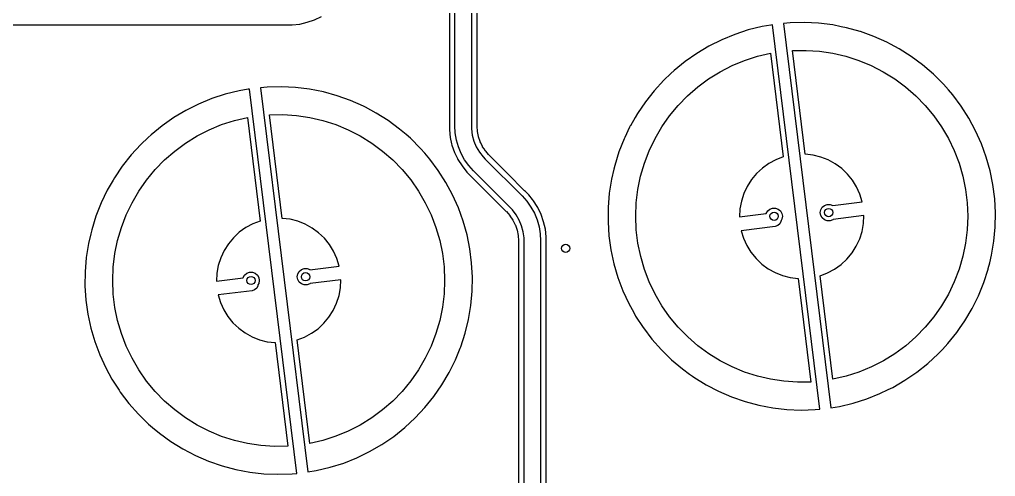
# Model space of a CAD drawing. Extents: x -114 to 114, y -62 to 23.
# Drawn here: x 17.3 to 52.58, y -20.79 to -4.27 of the extents above; entities that cross this region are included whole.
import ezdxf

# ---------------------------------------------------------------- set-up
doc = ezdxf.new("R2010")
doc.units = 0
doc.layers.add('BLACK', color=7, linetype='CONTINUOUS')

msp = doc.modelspace()

# ---------------------------------------------------------------- linework, layer by layer
at = {"layer": 'BLACK', "linetype": 'CONTINUOUS'}
for p, q in [((33.6403, 1.53797), (33.6403, -8.11352)), ((33.0403, -8.11352), (33.0403, 0.81371)), ((32.8398, 0.090653), (32.8398, -8.15088)), ((33.8408, -8.04763), (33.8408, -1.92718)), ((27.9703, -4.27583), (28.2233, -4.15397)), ((9.11823, -4.46253), (27.0494, -4.46253)), ((27.0494, -4.46253), (27.0497, -4.46251)), ((27.0497, -4.46251), (27.1523, -4.46252)), ((27.1523, -4.46252), (27.4314, -4.43107)), ((27.4314, -4.43107), (27.7052, -4.36858)), ((27.7052, -4.36858), (27.9703, -4.27583)), ((44.1455, -4.52431), (43.6472, -4.64763)), ((44.4668, -4.46938), (44.1455, -4.52431)), ((44.5266, -4.45917), (44.4668, -4.46938)), ((46.2325, -18.353), (44.5266, -4.45917)), ((45.1625, -4.3886), (44.9237, -4.4116)), ((44.9237, -4.4116), (46.6293, -18.3022)), ((45.6758, -4.37695), (45.1625, -4.3886)), ((45.1625, -4.3886), (45.1625, -4.3886)), ((45.1625, -4.3886), (45.1625, -4.3886)), ((46.1885, -4.40293), (45.6758, -4.37695)), ((45.6758, -4.37695), (45.6758, -4.37695)), ((45.6758, -4.37695), (45.6758, -4.37695)), ((46.6979, -4.46638), (46.1885, -4.40293)), ((46.6979, -4.46638), (46.6979, -4.46638)), ((46.6979, -4.46638), (46.6979, -4.46638)), ((46.6979, -4.46638), (46.6979, -4.46638)), ((47.007, -4.52814), (46.6979, -4.46638)), ((47.2014, -4.56698), (47.007, -4.52814)), ((47.696, -4.70416), (47.2014, -4.56698)), ((47.2014, -4.56698), (47.2014, -4.56698)), ((47.2014, -4.56698), (47.2014, -4.56698)), ((43.1592, -4.80712), (42.6842, -5.00193)), ((43.6472, -4.64763), (43.1592, -4.80712)), ((47.6961, -4.70417), (47.696, -4.70416)), ((47.696, -4.70416), (47.696, -4.70416)), ((47.699, -4.70524), (47.6961, -4.70417)), ((47.6961, -4.70417), (47.6961, -4.70417)), ((48.1794, -4.87722), (47.699, -4.70524)), ((48.6487, -5.08521), (48.1794, -4.87722)), ((42.2248, -5.231), (41.7834, -5.49308)), ((42.6842, -5.00193), (42.2248, -5.23099)), ((42.2248, -5.23099), (42.2248, -5.231)), ((48.7831, -5.15695), (48.6487, -5.08521)), ((48.6487, -5.08521), (48.6487, -5.08521)), ((48.6487, -5.08521), (48.6487, -5.08521)), ((49.1016, -5.32701), (48.7831, -5.15695)), ((41.7834, -5.49309), (41.3623, -5.78681)), ((41.7834, -5.49308), (41.7834, -5.49309)), ((43.5122, -5.74802), (43.9765, -5.59886)), ((43.9765, -5.59886), (44.4514, -5.4879)), ((44.4514, -5.4879), (44.9111, -9.23227)), ((45.2454, -5.3904), (45.733, -5.38318)), ((45.7052, -9.13478), (45.2454, -5.3904)), ((45.733, -5.38318), (46.2196, -5.41559)), ((46.2196, -5.41559), (46.702, -5.4874)), ((46.702, -5.4874), (47.1769, -5.59815)), ((47.1769, -5.59815), (47.6413, -5.74711)), ((49.1016, -5.32702), (49.1016, -5.32701)), ((49.5355, -5.60134), (49.1016, -5.32702)), ((49.9482, -5.9067), (49.5355, -5.60134)), ((41.3623, -5.78681), (40.9639, -6.11057)), ((42.6275, -6.15675), (43.0615, -5.93439)), ((43.0615, -5.93439), (43.5122, -5.74802)), ((47.6413, -5.74711), (48.092, -5.93328)), ((48.092, -5.93328), (48.5262, -6.15545)), ((49.9482, -5.90671), (49.9482, -5.9067)), ((49.9482, -5.9067), (49.9482, -5.9067)), ((50.1848, -6.11021), (49.9482, -5.90671)), ((40.8489, -6.21898), (40.5903, -6.46266)), ((40.9639, -6.11057), (40.8489, -6.21898)), ((42.213, -6.41362), (42.6275, -6.15675)), ((48.5262, -6.15545), (48.9408, -6.41214)), ((50.3374, -6.24147), (50.1848, -6.11021)), ((50.701, -6.60384), (50.3374, -6.24147)), ((50.3374, -6.24147), (50.3374, -6.24147)), ((26.7678, -6.69857), (26.2545, -6.71021)), ((27.2805, -6.72454), (26.7678, -6.69857)), ((26.7678, -6.69857), (26.7678, -6.69857)), ((26.7678, -6.69857), (26.7678, -6.69857)), ((40.5903, -6.46268), (40.2435, -6.84115)), ((40.5903, -6.46266), (40.5903, -6.46267)), ((40.5903, -6.46267), (40.5903, -6.46267)), ((40.5903, -6.46267), (40.5903, -6.46268)), ((41.8206, -6.70331), (42.213, -6.41362)), ((48.9408, -6.41214), (49.3333, -6.70166)), ((49.3333, -6.70166), (49.7009, -7.02209)), ((50.7011, -6.60385), (50.701, -6.60384)), ((50.8833, -6.81428), (50.7011, -6.60385)), ((24.7392, -6.96924), (24.2512, -7.12873)), ((25.2375, -6.84592), (24.7392, -6.96924)), ((25.565, -6.78993), (25.2375, -6.84592)), ((25.6186, -6.78078), (25.565, -6.78993)), ((27.3245, -20.6747), (25.6186, -6.78078)), ((26.2545, -6.71021), (26.0157, -6.73321)), ((26.0157, -6.73321), (27.7213, -20.6238)), ((26.2545, -6.71021), (26.2545, -6.71021)), ((26.2545, -6.71021), (26.2545, -6.71021)), ((27.7899, -6.78799), (27.2805, -6.72454)), ((28.2934, -6.88859), (27.7899, -6.78799)), ((27.7899, -6.78799), (27.7899, -6.78799)), ((27.7899, -6.78799), (27.7899, -6.78799)), ((27.7899, -6.78799), (27.7899, -6.78799)), ((28.788, -7.02577), (28.2934, -6.88859)), ((28.2934, -6.88859), (28.2934, -6.88859)), ((28.2934, -6.88859), (28.2934, -6.88859)), ((29.2714, -7.19883), (28.788, -7.02577)), ((28.788, -7.02577), (28.788, -7.02577)), ((40.2435, -6.84115), (39.9253, -7.24405)), ((40.2435, -6.84115), (40.2435, -6.84115)), ((41.1129, -7.37328), (41.4532, -7.02391)), ((41.4532, -7.02391), (41.8206, -6.70331)), ((49.7009, -7.02209), (50.0413, -7.37132)), ((51.0372, -6.99188), (50.8833, -6.81428)), ((51.344, -7.40348), (51.0372, -6.99188)), ((23.7762, -7.32354), (23.3168, -7.5526)), ((24.2512, -7.12873), (23.7762, -7.32354)), ((29.7407, -7.40682), (29.2714, -7.19883)), ((29.8066, -7.44198), (29.7407, -7.40682)), ((29.7407, -7.40682), (29.7407, -7.40682)), ((29.7407, -7.40682), (29.7407, -7.40682)), ((39.9253, -7.24406), (39.6375, -7.66914)), ((39.9253, -7.24405), (39.9253, -7.24406)), ((40.8022, -7.74914), (41.1129, -7.37328)), ((50.0413, -7.37132), (50.3522, -7.74703)), ((51.6198, -7.83646), (51.344, -7.40348)), ((23.3168, -7.55261), (22.8754, -7.81469)), ((23.3168, -7.5526), (23.3168, -7.55261)), ((26.3374, -7.71201), (26.825, -7.70479)), ((26.7972, -11.4564), (26.3374, -7.71201)), ((26.825, -7.70479), (27.3116, -7.7372)), ((27.3116, -7.7372), (27.794, -7.80901)), ((30.1936, -7.64863), (29.8066, -7.44198)), ((30.6275, -7.92295), (30.1936, -7.64863)), ((30.1936, -7.64863), (30.1936, -7.64863)), ((39.6375, -7.66914), (39.5538, -7.8147)), ((40.523, -8.14899), (40.8022, -7.74914)), ((50.3522, -7.74703), (50.6316, -8.14676)), ((22.4543, -8.10842), (22.0559, -8.43219)), ((22.8754, -7.8147), (22.4543, -8.10842)), ((22.8754, -7.81469), (22.8754, -7.8147)), ((24.1535, -8.256), (24.6042, -8.06963)), ((24.6042, -8.06963), (25.0685, -7.92047)), ((25.0685, -7.92047), (25.5434, -7.80951)), ((25.5434, -7.80951), (26.0031, -11.5539)), ((27.794, -7.80901), (28.2689, -7.91976)), ((28.2689, -7.91976), (28.7333, -8.06872)), ((28.7333, -8.06872), (29.184, -8.25489)), ((31.0402, -8.22831), (30.6275, -7.92295)), ((33.0404, -8.11366), (33.0403, -8.11352)), ((33.0548, -8.37103), (33.0404, -8.11366)), ((33.6403, -8.11352), (33.6403, -8.11352)), ((33.6403, -8.11352), (33.6404, -8.11352)), ((33.6404, -8.11352), (33.6403, -8.22494)), ((33.8408, -8.08576), (33.8408, -8.04763)), ((33.8408, -8.04763), (33.8408, -8.04763)), ((33.8408, -8.11161), (33.8408, -8.08576)), ((33.8409, -8.11485), (33.8408, -8.11161)), ((39.3816, -8.11419), (39.3578, -8.16368)), ((39.3849, -8.10842), (39.3816, -8.11419)), ((39.5538, -7.8147), (39.3849, -8.10842)), ((51.8632, -8.28847), (51.6198, -7.83646)), ((22.0559, -8.43219), (21.9535, -8.52867)), ((23.7195, -8.47836), (24.1535, -8.256)), ((29.184, -8.25489), (29.6182, -8.47706)), ((31.0402, -8.22832), (31.0402, -8.22831)), ((31.2752, -8.43044), (31.0402, -8.22832)), ((31.0402, -8.22832), (31.0402, -8.22832)), ((31.4294, -8.56308), (31.2752, -8.43044)), ((32.8398, -8.15088), (32.8398, -8.15139)), ((32.8398, -8.15139), (32.8398, -8.25394)), ((32.8398, -8.25394), (32.8713, -8.53302)), ((33.098, -8.62531), (33.0548, -8.37103)), ((33.6403, -8.22494), (33.6694, -8.44588)), ((33.6694, -8.44588), (33.7271, -8.66114)), ((33.843, -8.14664), (33.8409, -8.11485)), ((33.8527, -8.29462), (33.843, -8.14664)), ((33.8535, -8.306), (33.8527, -8.29462)), ((33.8543, -8.31242), (33.8535, -8.306)), ((33.8913, -8.49845), (33.8543, -8.31242)), ((39.3578, -8.16368), (39.18, -8.53302)), ((40.2772, -8.57019), (40.523, -8.14899)), ((50.6316, -8.14676), (50.8775, -8.56786)), ((52.0728, -8.75709), (51.8632, -8.28847)), ((21.6823, -8.78429), (21.3355, -9.16276)), ((21.9535, -8.52867), (21.6823, -8.78427)), ((21.6823, -8.78427), (21.6823, -8.78428)), ((21.6823, -8.78428), (21.6823, -8.78428)), ((21.6823, -8.78428), (21.6823, -8.78429)), ((22.9126, -9.02492), (23.305, -8.73523)), ((23.305, -8.73523), (23.7195, -8.47836)), ((29.6182, -8.47706), (30.0328, -8.73375)), ((30.0328, -8.73375), (30.4253, -9.02327)), ((31.793, -8.92545), (31.4294, -8.56308)), ((31.4294, -8.56308), (31.4294, -8.56308)), ((32.8713, -8.53302), (32.9224, -8.7571)), ((32.9224, -8.7571), (32.9338, -8.80683)), ((32.9338, -8.80683), (33.0265, -9.07192)), ((33.1694, -8.87315), (33.098, -8.62531)), ((33.7271, -8.66114), (33.8124, -8.86702)), ((33.893, -8.50469), (33.8913, -8.49845)), ((33.9539, -8.68428), (33.893, -8.50469)), ((33.9564, -8.69026), (33.9539, -8.68428)), ((33.9737, -8.72534), (33.9564, -8.69026)), ((34.0403, -8.86036), (33.9737, -8.72534)), ((39.1589, -8.57678), (38.9708, -9.05443)), ((39.18, -8.53302), (39.1589, -8.57678)), ((40.0664, -9.00997), (40.2772, -8.57019)), ((50.8775, -8.56786), (51.0885, -9.00754)), ((52.2476, -9.23981), (52.0728, -8.75709)), ((21.3355, -9.16276), (21.0173, -9.56566)), ((21.3355, -9.16276), (21.3355, -9.16276)), ((22.5452, -9.34552), (22.9126, -9.02492)), ((30.4253, -9.02327), (30.7929, -9.3437)), ((31.793, -8.92546), (31.793, -8.92545)), ((31.9482, -9.10461), (31.793, -8.92546)), ((32.1292, -9.31349), (31.9482, -9.10461)), ((33.0265, -9.07192), (33.1354, -9.29791)), ((33.2681, -9.11144), (33.1694, -8.87315)), ((33.3929, -9.33719), (33.2681, -9.11144)), ((33.8124, -8.86702), (33.9238, -9.06001)), ((33.9238, -9.06001), (34.0595, -9.23681)), ((34.0435, -8.86596), (34.0403, -8.86036)), ((34.0991, -8.94906), (34.0435, -8.86596)), ((34.1489, -9.02366), (34.0991, -8.94906)), ((34.1528, -9.02879), (34.1489, -9.02366)), ((34.2579, -9.14862), (34.1528, -9.02879)), ((34.279, -9.17261), (34.2579, -9.14862)), ((34.2812, -9.17497), (34.279, -9.17261)), ((38.9708, -9.05443), (38.8181, -9.54455)), ((38.9708, -9.05443), (38.9708, -9.05443)), ((39.8921, -9.4654), (40.0664, -9.00997)), ((45.991, -9.16942), (45.7052, -9.13478)), ((46.2701, -9.24029), (45.991, -9.16942)), ((51.0885, -9.00754), (51.2631, -9.4629)), ((22.2049, -9.69489), (22.5452, -9.34552)), ((30.7929, -9.3437), (31.1333, -9.69293)), ((32.436, -9.7251), (32.1292, -9.31349)), ((33.1354, -9.29791), (33.1484, -9.32496)), ((33.1484, -9.32496), (33.2978, -9.56275)), ((33.5421, -9.54754), (33.3929, -9.33719)), ((34.0595, -9.23681), (34.1383, -9.3156)), ((34.1383, -9.3156), (34.1383, -9.3156)), ((34.1383, -9.3156), (35.4667, -10.644)), ((34.9434, -9.83718), (34.2812, -9.17497)), ((39.7553, -9.9335), (39.8921, -9.4654)), ((44.3885, -9.47133), (44.1543, -9.6389)), ((44.6421, -9.33504), (44.3885, -9.47133)), ((44.9111, -9.23227), (44.6421, -9.33504)), ((46.5379, -9.34623), (46.2701, -9.24029)), ((46.79, -9.4855), (46.5379, -9.34623)), ((47.0222, -9.65583), (46.79, -9.4855)), ((51.2631, -9.4629), (51.4001, -9.93093)), ((52.3865, -9.73403), (52.2476, -9.23981)), ((21.0173, -9.56567), (20.7295, -9.99075)), ((21.0173, -9.56566), (21.0173, -9.56567)), ((21.8942, -10.0708), (22.2049, -9.69489)), ((31.1333, -9.69293), (31.4442, -10.0686)), ((32.7118, -10.1581), (32.436, -9.7251)), ((33.2978, -9.56275), (33.4729, -9.78234)), ((33.4729, -9.78234), (33.5458, -9.85519)), ((33.714, -9.73985), (33.5421, -9.54754)), ((33.5458, -9.85519), (33.5458, -9.85522)), ((33.5458, -9.85522), (34.8995, -11.2089)), ((33.714, -9.73986), (33.714, -9.73985)), ((35.0424, -11.0683), (33.714, -9.73986)), ((35.5619, -10.4557), (34.9434, -9.83718)), ((38.7858, -9.68352), (38.7018, -10.0446)), ((38.8181, -9.54457), (38.7858, -9.68352)), ((38.8181, -9.54455), (38.8181, -9.54455)), ((38.8181, -9.54455), (38.8181, -9.54456)), ((38.8181, -9.54456), (38.8181, -9.54457)), ((43.9434, -9.83502), (43.7593, -10.0565)), ((44.1543, -9.6389), (43.9434, -9.83502)), ((47.2307, -9.85441), (47.0222, -9.65583)), ((47.4122, -10.078), (47.2307, -9.85441)), ((52.4888, -10.2371), (52.3865, -9.73403)), ((20.6812, -10.0747), (20.4736, -10.4358)), ((20.7295, -9.99075), (20.6812, -10.0747)), ((21.615, -10.4706), (21.8942, -10.0708)), ((31.4442, -10.0686), (31.7235, -10.4684)), ((32.9552, -10.6101), (32.7118, -10.1581)), ((38.7018, -10.0446), (38.6224, -10.5518)), ((39.6569, -10.4112), (39.7553, -9.9335)), ((43.7593, -10.0565), (43.605, -10.2996)), ((47.5636, -10.3229), (47.4122, -10.078)), ((51.4001, -9.93093), (51.4986, -10.4085)), ((20.4736, -10.4358), (20.2518, -10.8966)), ((21.3692, -10.8918), (21.615, -10.4706)), ((31.7235, -10.4684), (31.9695, -10.8895)), ((35.5966, -10.4904), (35.5619, -10.4557)), ((35.5619, -10.4557), (35.5619, -10.4557)), ((35.635, -10.5288), (35.5966, -10.4904)), ((35.5966, -10.4904), (35.5966, -10.4904)), ((35.7078, -10.6016), (35.635, -10.5288)), ((35.635, -10.5288), (35.635, -10.5288)), ((38.6224, -10.5518), (38.5803, -11.0634)), ((38.6224, -10.5518), (38.6224, -10.5518)), ((39.5977, -10.8952), (39.6569, -10.4112)), ((43.483, -10.5604), (43.3953, -10.8347)), ((43.605, -10.2996), (43.483, -10.5604)), ((47.6825, -10.5852), (47.5636, -10.3229)), ((51.4986, -10.4085), (51.5581, -10.8926)), ((52.5541, -10.7463), (52.4888, -10.2371)), ((20.2509, -10.8984), (20.0628, -11.376)), ((20.2518, -10.8966), (20.2509, -10.8984)), ((21.1584, -11.3316), (21.3692, -10.8918)), ((31.9695, -10.8895), (32.1805, -11.3291)), ((33.1648, -11.0787), (32.9552, -10.6101)), ((35.4667, -10.644), (35.4667, -10.644)), ((35.4667, -10.644), (35.4667, -10.644)), ((35.4667, -10.644), (35.4667, -10.644)), ((35.4667, -10.644), (35.6385, -10.8363)), ((35.6385, -10.8363), (35.7878, -11.0467)), ((35.8467, -10.7758), (35.7078, -10.6016)), ((35.8829, -10.8211), (35.8467, -10.7758)), ((36.0091, -11.0221), (35.8829, -10.8211)), ((39.578, -11.3825), (39.5977, -10.8952)), ((43.3953, -10.8347), (43.3434, -11.118)), ((46.7037, -10.9911), (47.7669, -10.8605)), ((47.7669, -10.8605), (47.6825, -10.5852)), ((51.5581, -10.8926), (51.578, -11.3799)), ((52.5818, -11.2589), (52.5541, -10.7463)), ((33.3396, -11.5614), (33.1648, -11.0787)), ((34.8995, -11.2089), (34.9017, -11.2113)), ((34.9017, -11.2113), (35.0278, -11.3551)), ((35.1212, -11.1471), (35.0424, -11.0683)), ((35.0424, -11.0683), (35.0424, -11.0683)), ((35.2569, -11.3239), (35.1212, -11.1471)), ((35.7878, -11.0467), (35.9126, -11.2724)), ((35.9126, -11.2724), (36.0113, -11.5107)), ((36.0323, -11.0589), (36.0091, -11.0221)), ((36.1541, -11.312), (36.0323, -11.0589)), ((38.5803, -11.0634), (38.5758, -11.5768)), ((38.5803, -11.0634), (38.5803, -11.0634)), ((43.3434, -11.118), (43.3281, -11.4055)), ((43.3281, -11.4055), (44.2946, -11.2869)), ((44.2946, -11.2869), (44.2961, -11.2786)), ((44.2961, -11.2786), (44.3482, -11.1883)), ((44.3482, -11.1883), (44.428, -11.1214)), ((44.428, -11.1214), (44.5259, -11.0857)), ((44.5259, -11.0857), (44.6301, -11.0857)), ((44.6301, -11.0857), (44.728, -11.1214)), ((44.728, -11.1214), (44.8078, -11.1883)), ((44.8078, -11.1883), (44.8599, -11.2786)), ((44.8599, -11.2786), (44.878, -11.3812)), ((46.25, -11.2478), (46.2681, -11.1452)), ((46.2681, -11.3504), (46.25, -11.2478)), ((46.2681, -11.1452), (46.3202, -11.0549)), ((46.3202, -11.0549), (46.4, -10.988)), ((46.4, -10.988), (46.4979, -10.9523)), ((46.4979, -10.9523), (46.6021, -10.9523)), ((46.6021, -10.9523), (46.7, -10.988)), ((46.7, -10.988), (46.7037, -10.9911)), ((52.572, -11.7722), (52.5818, -11.2589)), ((20.0628, -11.376), (19.9101, -11.8662)), ((20.0628, -11.376), (20.0628, -11.376)), ((20.984, -11.787), (21.1584, -11.3316)), ((26.0031, -11.5539), (25.7341, -11.6567)), ((27.083, -11.491), (26.7972, -11.4564)), ((27.3621, -11.5619), (27.083, -11.491)), ((27.6299, -11.6678), (27.3621, -11.5619)), ((32.1805, -11.3291), (32.3551, -11.7845)), ((33.4785, -12.0556), (33.3396, -11.5614)), ((35.0278, -11.3551), (35.0318, -11.3602)), ((35.0318, -11.3602), (35.1371, -11.5179)), ((35.1371, -11.5179), (35.1404, -11.5235)), ((35.1404, -11.5235), (35.2242, -11.6936)), ((35.3683, -11.5169), (35.2569, -11.3239)), ((35.4536, -11.7227), (35.3683, -11.5169)), ((36.0113, -11.5107), (36.0827, -11.7586)), ((36.2468, -11.5768), (36.1541, -11.312)), ((36.2469, -11.5771), (36.2468, -11.5768)), ((36.3094, -11.8509), (36.2469, -11.5771)), ((38.5758, -11.5768), (38.6089, -12.0891)), ((38.5758, -11.5768), (38.5758, -11.5768)), ((39.5979, -11.8698), (39.578, -11.3825)), ((44.8263, -11.5699), (44.7824, -11.657)), ((44.8287, -11.5378), (44.8263, -11.5699)), ((44.8599, -11.4838), (44.8287, -11.5378)), ((44.878, -11.3812), (44.8599, -11.4838)), ((46.3202, -11.4406), (46.2681, -11.3504)), ((46.4, -11.5076), (46.3202, -11.4406)), ((46.4979, -11.5432), (46.4, -11.5076)), ((46.6021, -11.5432), (46.4979, -11.5432)), ((46.7, -11.5076), (46.6021, -11.5432)), ((46.7172, -11.4932), (46.7, -11.5076)), ((47.8279, -11.3568), (46.7172, -11.4932)), ((47.8125, -11.6444), (47.8279, -11.3568)), ((51.578, -11.3799), (51.5583, -11.8671)), ((19.9101, -11.8662), (19.8755, -12.0148)), ((19.9101, -11.8662), (19.9101, -11.8662)), ((19.9101, -11.8662), (19.9101, -11.8662)), ((19.9101, -11.8662), (19.9101, -11.8662)), ((20.8472, -12.2551), (20.984, -11.787)), ((25.2463, -11.9605), (25.0354, -12.1566)), ((25.4804, -11.7929), (25.2463, -11.9605)), ((25.7341, -11.6567), (25.4804, -11.7929)), ((27.882, -11.8071), (27.6299, -11.6678)), ((28.1142, -11.9774), (27.882, -11.8071)), ((28.3227, -12.176), (28.1142, -11.9774)), ((32.3551, -11.7845), (32.4921, -12.2525)), ((35.2242, -11.6936), (35.2267, -11.6996)), ((35.2267, -11.6996), (35.2877, -11.8792)), ((35.2877, -11.8792), (35.2894, -11.8855)), ((35.2894, -11.8855), (35.3264, -12.0715)), ((35.5112, -11.938), (35.4536, -11.7227)), ((35.5403, -12.1589), (35.5112, -11.938)), ((36.0827, -11.7586), (36.1259, -12.0129)), ((36.3408, -12.13), (36.3094, -11.8509)), ((39.6573, -12.3538), (39.5979, -11.8698)), ((44.6159, -11.7512), (43.3891, -11.9018)), ((43.3891, -11.9018), (43.4735, -12.1771)), ((44.7085, -11.7206), (44.6159, -11.7512)), ((44.7824, -11.657), (44.7085, -11.7206)), ((47.673, -12.2019), (47.7606, -11.9276)), ((47.7606, -11.9276), (47.8125, -11.6444)), ((51.5583, -11.8671), (51.4991, -12.3512)), ((52.5245, -12.2834), (52.572, -11.7722)), ((19.8755, -12.0148), (19.7938, -12.3662)), ((20.7489, -12.7328), (20.8472, -12.2551)), ((25.0354, -12.1566), (24.8513, -12.3781)), ((28.5042, -12.3996), (28.3227, -12.176)), ((32.4921, -12.2525), (32.5906, -12.7302)), ((33.5808, -12.5587), (33.4785, -12.0556)), ((35.3264, -12.0715), (35.3272, -12.0779)), ((35.3272, -12.0779), (35.3397, -12.2691)), ((35.3397, -12.2691), (35.3398, -12.2723)), ((35.3398, -12.2723), (35.3398, -12.3442)), ((35.3398, -12.3442), (35.3398, -12.3442)), ((35.3398, -12.3442), (35.3398, -23.2509)), ((35.5403, -12.2704), (35.5403, -12.1589)), ((35.5403, -23.2135), (35.5403, -12.2704)), ((35.5403, -12.2704), (35.5403, -12.2704)), ((35.5403, -12.2704), (35.5403, -12.2704)), ((36.1259, -12.0129), (36.1403, -12.2702)), ((36.1403, -12.2702), (36.1403, -12.2704)), ((36.1403, -12.2704), (36.1403, -23.2135)), ((36.3408, -12.2265), (36.3408, -12.13)), ((36.3408, -12.2325), (36.3408, -12.2265)), ((36.3408, -12.2331), (36.3408, -12.2325)), ((36.3408, -12.2346), (36.3408, -12.2331)), ((36.3408, -23.1476), (36.3408, -12.2346)), ((38.6089, -12.0891), (38.6089, -12.0891)), ((38.6089, -12.0891), (38.6795, -12.5976)), ((43.4735, -12.1771), (43.5924, -12.4394)), ((47.551, -12.4628), (47.673, -12.2019)), ((52.4398, -12.7897), (52.5245, -12.2834)), ((19.7938, -12.3662), (19.7144, -12.8734)), ((24.697, -12.6212), (24.575, -12.8821)), ((24.8513, -12.3781), (24.697, -12.6212)), ((28.6556, -12.6446), (28.5042, -12.3996)), ((28.7745, -12.9068), (28.6556, -12.6446)), ((33.6461, -13.0679), (33.5808, -12.5587)), ((38.6795, -12.5976), (38.6795, -12.5976)), ((38.6795, -12.5976), (38.6795, -12.5976)), ((38.6795, -12.5976), (38.7871, -13.0995)), ((39.7559, -12.8314), (39.6573, -12.3538)), ((43.5924, -12.4394), (43.7438, -12.6844)), ((43.7438, -12.6844), (43.9253, -12.9079)), ((47.3967, -12.7059), (47.551, -12.4628)), ((51.4991, -12.3512), (51.4007, -12.8289)), ((19.7143, -12.8734), (19.6723, -13.385)), ((19.7144, -12.8734), (19.7143, -12.8734)), ((20.6897, -13.2168), (20.7489, -12.7328)), ((24.575, -12.8821), (24.4873, -13.1564)), ((28.8589, -13.1821), (28.7745, -12.9068)), ((32.5906, -12.7302), (32.6501, -13.2142)), ((39.8929, -13.2995), (39.7559, -12.8314)), ((43.9253, -12.9079), (44.1338, -13.1065)), ((47.0017, -13.1235), (47.2126, -12.9273)), ((47.2126, -12.9273), (47.3967, -12.7059)), ((51.4007, -12.8289), (51.2639, -13.297)), ((52.372, -13.0679), (52.4398, -12.7897)), ((19.6723, -13.385), (19.6678, -13.8984)), ((19.6723, -13.385), (19.6723, -13.385)), ((20.67, -13.7041), (20.6897, -13.2168)), ((24.4873, -13.1564), (24.4354, -13.4396)), ((27.3601, -13.4668), (27.4122, -13.3766)), ((27.4122, -13.3766), (27.492, -13.3096)), ((27.492, -13.3096), (27.5899, -13.274)), ((27.5899, -13.274), (27.6941, -13.274)), ((27.6941, -13.274), (27.792, -13.3096)), ((27.792, -13.3096), (27.7957, -13.3127)), ((27.7957, -13.3127), (28.8589, -13.1821)), ((32.6501, -13.2142), (32.67, -13.7015)), ((33.6738, -13.5805), (33.6461, -13.0679)), ((38.7871, -13.0995), (38.9312, -13.5923)), ((40.0675, -13.7548), (39.8929, -13.2995)), ((44.1338, -13.1065), (44.366, -13.2769)), ((44.366, -13.2769), (44.618, -13.4161)), ((46.5138, -13.4273), (46.7675, -13.291)), ((46.7675, -13.291), (47.0017, -13.1235)), ((51.2639, -13.297), (51.0895, -13.7524)), ((52.1604, -13.777), (52.3182, -13.2885)), ((52.3182, -13.2885), (52.323, -13.2688)), ((52.323, -13.2688), (52.372, -13.0679)), ((20.6899, -14.1914), (20.67, -13.7041)), ((24.4354, -13.4396), (24.4201, -13.7272)), ((24.4201, -13.7272), (25.3866, -13.6085)), ((25.3866, -13.6085), (25.3881, -13.6002)), ((25.3881, -13.6002), (25.4402, -13.51)), ((25.4402, -13.51), (25.52, -13.443)), ((25.52, -13.443), (25.6179, -13.4073)), ((25.6179, -13.4073), (25.7221, -13.4073)), ((25.7221, -13.4073), (25.82, -13.443)), ((25.82, -13.443), (25.8998, -13.51)), ((25.8998, -13.51), (25.9519, -13.6002)), ((25.9519, -13.6002), (25.97, -13.7028)), ((25.97, -13.7028), (25.9519, -13.8054)), ((27.342, -13.5694), (27.3601, -13.4668)), ((27.3601, -13.672), (27.342, -13.5694)), ((27.4122, -13.7622), (27.3601, -13.672)), ((28.9198, -13.6784), (27.8092, -13.8148)), ((28.9045, -13.966), (28.9198, -13.6784)), ((32.67, -13.7015), (32.6503, -14.1887)), ((33.664, -14.0938), (33.6738, -13.5805)), ((38.9312, -13.5923), (39.111, -14.0731)), ((40.2784, -14.1945), (40.0675, -13.7548)), ((44.618, -13.4161), (44.8858, -13.5221)), ((44.8858, -13.5221), (45.1649, -13.5929)), ((45.1649, -13.5929), (45.4508, -13.6276)), ((45.4508, -13.6276), (45.9106, -17.372)), ((46.2448, -13.5301), (46.5138, -13.4273)), ((46.7046, -17.2745), (46.2448, -13.5301)), ((51.0895, -13.7524), (50.8788, -14.1922)), ((19.6678, -13.8984), (19.7009, -14.4107)), ((19.6678, -13.8984), (19.6678, -13.8984)), ((25.7079, -14.0728), (24.481, -14.2234)), ((25.8005, -14.0422), (25.7079, -14.0728)), ((25.8744, -13.9786), (25.8005, -14.0422)), ((25.9183, -13.8915), (25.8744, -13.9786)), ((25.9207, -13.8594), (25.9183, -13.8915)), ((25.9519, -13.8054), (25.9207, -13.8594)), ((27.492, -13.8292), (27.4122, -13.7622)), ((27.5899, -13.8648), (27.492, -13.8292)), ((27.6941, -13.8648), (27.5899, -13.8648)), ((27.792, -13.8292), (27.6941, -13.8648)), ((27.8092, -13.8148), (27.792, -13.8292)), ((28.8526, -14.2492), (28.9045, -13.966)), ((33.6165, -14.605), (33.664, -14.0938)), ((39.111, -14.0731), (39.111, -14.0731)), ((39.111, -14.0731), (39.111, -14.0731)), ((39.111, -14.0731), (39.3255, -14.5395)), ((51.9673, -14.2526), (52.1604, -13.777)), ((19.7009, -14.4107), (19.7009, -14.4107)), ((19.7009, -14.4107), (19.7715, -14.9192)), ((20.7493, -14.6754), (20.6899, -14.1914)), ((24.481, -14.2234), (24.5655, -14.4987)), ((28.7649, -14.5235), (28.8526, -14.2492)), ((32.6503, -14.1887), (32.591, -14.6728)), ((40.5244, -14.6156), (40.2784, -14.1945)), ((50.8788, -14.1922), (50.633, -14.6134)), ((51.7398, -14.7129), (51.9673, -14.2526)), ((20.8479, -15.153), (20.7493, -14.6754)), ((24.5655, -14.4987), (24.6844, -14.761)), ((24.6844, -14.761), (24.8358, -15.006)), ((28.4887, -15.0275), (28.643, -14.7844)), ((28.643, -14.7844), (28.7649, -14.5235)), ((32.591, -14.6728), (32.4927, -15.1505)), ((33.5318, -15.1113), (33.6165, -14.605)), ((39.3255, -14.5395), (39.3255, -14.5395)), ((39.3255, -14.5395), (39.4441, -14.7543)), ((39.4441, -14.7543), (39.5698, -14.982)), ((40.8038, -15.0153), (40.5244, -14.6156)), ((50.633, -14.6134), (50.3538, -15.0132)), ((51.4793, -15.1552), (51.7398, -14.7129)), ((19.7715, -14.9192), (19.7715, -14.9192)), ((19.7715, -14.9192), (19.7715, -14.9192)), ((19.7715, -14.9192), (19.8791, -15.4211)), ((20.9849, -15.6211), (20.8479, -15.153)), ((24.8358, -15.006), (25.0173, -15.2296)), ((28.3046, -15.249), (28.4887, -15.0275)), ((32.4927, -15.1505), (32.3559, -15.6186)), ((33.4102, -15.6101), (33.5318, -15.1113)), ((39.5698, -14.982), (39.5736, -14.989)), ((39.5736, -14.989), (39.5736, -14.989)), ((39.5736, -14.989), (39.8415, -15.3999)), ((41.1147, -15.391), (40.8038, -15.0153)), ((50.3538, -15.0132), (50.043, -15.3891)), ((51.2807, -15.4419), (51.4793, -15.1552)), ((19.8791, -15.4211), (20.0232, -15.9139)), ((25.0173, -15.2296), (25.2258, -15.4281)), ((25.2258, -15.4281), (25.458, -15.5985)), ((27.8595, -15.6126), (28.0937, -15.4451)), ((28.0937, -15.4451), (28.3046, -15.249)), ((39.8415, -15.3999), (39.854, -15.419)), ((39.854, -15.419), (40.1651, -15.8274)), ((41.4551, -15.7403), (41.1147, -15.391)), ((50.043, -15.3891), (49.7028, -15.7384)), ((51.187, -15.5773), (51.2807, -15.4419)), ((21.1595, -16.0764), (20.9849, -15.6211)), ((25.458, -15.5985), (25.71, -15.7377)), ((25.71, -15.7377), (25.9778, -15.8437)), ((25.9778, -15.8437), (26.2569, -15.9145)), ((27.3368, -15.8517), (27.6058, -15.7489)), ((27.7966, -19.5961), (27.3368, -15.8517)), ((27.6058, -15.7489), (27.8595, -15.6126)), ((32.3559, -15.6186), (32.1815, -16.074)), ((33.2524, -16.0986), (33.4102, -15.6101)), ((40.1651, -15.8274), (40.5052, -16.2119)), ((41.8227, -16.0607), (41.4551, -15.7403)), ((49.7028, -15.7384), (49.3353, -16.059)), ((50.8647, -15.9768), (51.187, -15.5773)), ((20.0232, -15.9139), (20.203, -16.3947)), ((21.3704, -16.5161), (21.1595, -16.0764)), ((26.2569, -15.9145), (26.5428, -15.9492)), ((26.5428, -15.9492), (27.0025, -19.6936)), ((32.1815, -16.074), (31.9708, -16.5138)), ((33.0593, -16.5742), (33.2323, -16.1482)), ((33.2323, -16.1482), (33.2524, -16.0986)), ((40.5052, -16.2119), (40.8726, -16.5704)), ((42.2152, -16.3502), (41.8227, -16.0607)), ((49.3353, -16.059), (48.943, -16.3487)), ((50.5139, -16.3517), (50.6633, -16.192)), ((50.6633, -16.192), (50.8647, -15.9768)), ((20.203, -16.3947), (20.203, -16.3947)), ((20.203, -16.3947), (20.203, -16.3948)), ((20.203, -16.3948), (20.4175, -16.8611)), ((21.6164, -16.9372), (21.3704, -16.5161)), ((31.9708, -16.5138), (31.725, -16.935)), ((32.8318, -17.0345), (33.0593, -16.5743)), ((33.0593, -16.5743), (33.0593, -16.5742)), ((33.0593, -16.5742), (33.0593, -16.5742)), ((40.8726, -16.5704), (40.9969, -16.6751)), ((42.6298, -16.6069), (42.2152, -16.3502)), ((48.943, -16.3487), (48.5285, -16.6056)), ((50.1366, -16.6998), (50.5139, -16.3517)), ((20.4175, -16.8611), (20.4175, -16.8611)), ((20.4175, -16.8611), (20.5291, -17.0634)), ((40.9969, -16.6751), (41.2653, -16.9011)), ((41.2653, -16.9011), (41.2653, -16.9011)), ((41.2653, -16.9011), (41.5268, -17.0904)), ((43.0639, -16.8291), (42.6298, -16.6069)), ((43.5147, -17.0152), (43.0639, -16.8291)), ((48.0944, -16.828), (47.6438, -17.0143)), ((48.5285, -16.6056), (48.0944, -16.828)), ((49.7348, -17.0194), (50.1366, -16.6998)), ((20.5291, -17.0634), (20.6414, -17.2668)), ((20.6414, -17.2668), (20.6656, -17.3106)), ((21.8958, -17.3369), (21.6164, -16.9372)), ((31.725, -16.935), (31.4458, -17.3348)), ((32.5713, -17.4768), (32.8318, -17.0345)), ((41.5268, -17.0904), (41.6324, -17.1669)), ((41.6324, -17.1669), (41.6812, -17.2021)), ((41.6812, -17.2021), (42.118, -17.4719)), ((43.979, -17.1642), (43.5147, -17.0152)), ((44.454, -17.275), (43.979, -17.1642)), ((44.9363, -17.3468), (44.454, -17.275)), ((47.1795, -17.1635), (46.7046, -17.2745)), ((47.6438, -17.0143), (47.1795, -17.1635)), ((49.3107, -17.3087), (49.7348, -17.0194)), ((20.6656, -17.3106), (20.6656, -17.3106)), ((20.6656, -17.3106), (20.9015, -17.6725)), ((22.2067, -17.7127), (21.8958, -17.3369)), ((31.4458, -17.3348), (31.135, -17.7107)), ((32.279, -17.8989), (32.5713, -17.4768)), ((42.118, -17.4719), (42.118, -17.4719)), ((42.118, -17.4719), (42.118, -17.4719)), ((42.118, -17.4719), (42.5733, -17.709)), ((45.4229, -17.3792), (44.9363, -17.3468)), ((45.9106, -17.372), (45.4229, -17.3792)), ((48.6966, -17.6487), (48.8666, -17.5661)), ((48.8666, -17.5661), (49.3107, -17.3087)), ((48.8666, -17.5661), (48.8666, -17.5661)), ((48.8666, -17.5661), (48.8666, -17.5661)), ((20.9015, -17.6725), (20.946, -17.7406)), ((20.946, -17.7406), (21.2571, -18.149)), ((22.5471, -18.0619), (22.2067, -17.7127)), ((31.135, -17.7107), (30.7948, -18.0601)), ((31.9566, -18.2984), (32.279, -17.8989)), ((42.5733, -17.709), (43.0448, -17.912)), ((43.0448, -17.912), (43.5299, -18.08)), ((47.4382, -18.1346), (47.9278, -17.9802)), ((47.9278, -17.9802), (48.4048, -17.7904)), ((48.4048, -17.7904), (48.6966, -17.6487)), ((21.2571, -18.149), (21.5972, -18.5335)), ((22.9147, -18.3823), (22.5471, -18.0619)), ((30.7948, -18.0601), (30.4273, -18.3807)), ((31.6059, -18.6733), (31.9566, -18.2984)), ((43.5299, -18.08), (43.53, -18.08)), ((43.53, -18.08), (43.53, -18.08)), ((43.53, -18.08), (44.026, -18.212)), ((44.026, -18.212), (44.0261, -18.212)), ((44.0261, -18.212), (44.0261, -18.212)), ((44.0261, -18.212), (44.5305, -18.3073)), ((44.5305, -18.3073), (45.0406, -18.3654)), ((46.6293, -18.3022), (46.9386, -18.2527)), ((46.9386, -18.2527), (47.4382, -18.1346)), ((21.5972, -18.5335), (21.9646, -18.8921)), ((23.3071, -18.6718), (22.9147, -18.3823)), ((23.7218, -18.9285), (23.3071, -18.6718)), ((30.035, -18.6703), (29.6205, -18.9272)), ((30.4273, -18.3807), (30.035, -18.6703)), ((31.2286, -19.0214), (31.6059, -18.6733)), ((45.0406, -18.3654), (45.5535, -18.386)), ((45.5535, -18.386), (46.0666, -18.369)), ((46.0666, -18.369), (46.2325, -18.353)), ((21.9646, -18.8921), (22.1136, -19.0175)), ((22.1136, -19.0175), (22.3573, -19.2227)), ((24.1559, -19.1507), (23.7218, -18.9285)), ((29.6205, -18.9272), (29.1864, -19.1496)), ((30.8268, -19.341), (31.2286, -19.0214)), ((22.3573, -19.2227), (22.3573, -19.2227)), ((22.3573, -19.2227), (22.7732, -19.5238)), ((24.6067, -19.3369), (24.1559, -19.1507)), ((25.071, -19.4858), (24.6067, -19.3369)), ((28.7358, -19.3359), (28.2715, -19.4851)), ((29.1864, -19.1496), (28.7358, -19.3359)), ((30.4027, -19.6303), (30.8268, -19.341)), ((22.7732, -19.5238), (23.2099, -19.7935)), ((25.546, -19.5966), (25.071, -19.4858)), ((26.0283, -19.6684), (25.546, -19.5966)), ((26.5149, -19.7008), (26.0283, -19.6684)), ((27.0025, -19.6936), (26.5149, -19.7008)), ((28.2715, -19.4851), (27.7966, -19.5961)), ((29.9586, -19.8878), (30.4027, -19.6303)), ((23.2099, -19.7935), (23.21, -19.7935)), ((23.21, -19.7935), (23.21, -19.7935)), ((23.21, -19.7935), (23.6653, -20.0306)), ((23.6653, -20.0306), (24.1368, -20.2336)), ((29.4968, -20.112), (29.7886, -19.9703)), ((29.7886, -19.9703), (29.9586, -19.8878)), ((29.9586, -19.8878), (29.9586, -19.8878)), ((29.9586, -19.8878), (29.9586, -19.8878)), ((24.1368, -20.2336), (24.6219, -20.4016)), ((24.6219, -20.4016), (24.6219, -20.4016)), ((24.6219, -20.4016), (24.6219, -20.4016)), ((24.6219, -20.4016), (25.118, -20.5336)), ((28.0306, -20.5743), (28.5302, -20.4562)), ((28.5302, -20.4562), (29.0198, -20.3018)), ((29.0198, -20.3018), (29.4968, -20.112)), ((25.118, -20.5336), (25.118, -20.5336)), ((25.118, -20.5336), (25.1181, -20.5336)), ((25.1181, -20.5336), (25.6225, -20.6289)), ((25.6225, -20.6289), (26.1326, -20.687)), ((26.1326, -20.687), (26.6455, -20.7077)), ((26.6455, -20.7077), (27.1586, -20.6906)), ((27.1586, -20.6906), (27.3245, -20.6747)), ((27.7213, -20.6238), (28.0306, -20.5743))]:
    msp.add_line(p, q, dxfattribs=at)
at = {"layer": 'BLACK'}
for centre in [(44.578, -11.3812), (46.55, -11.2478), (37.0448, -12.5409), (25.67, -13.7028), (27.642, -13.5694)]:
    msp.add_circle(centre, 0.15, dxfattribs=at)

doc.saveas('drawing.dxf')
